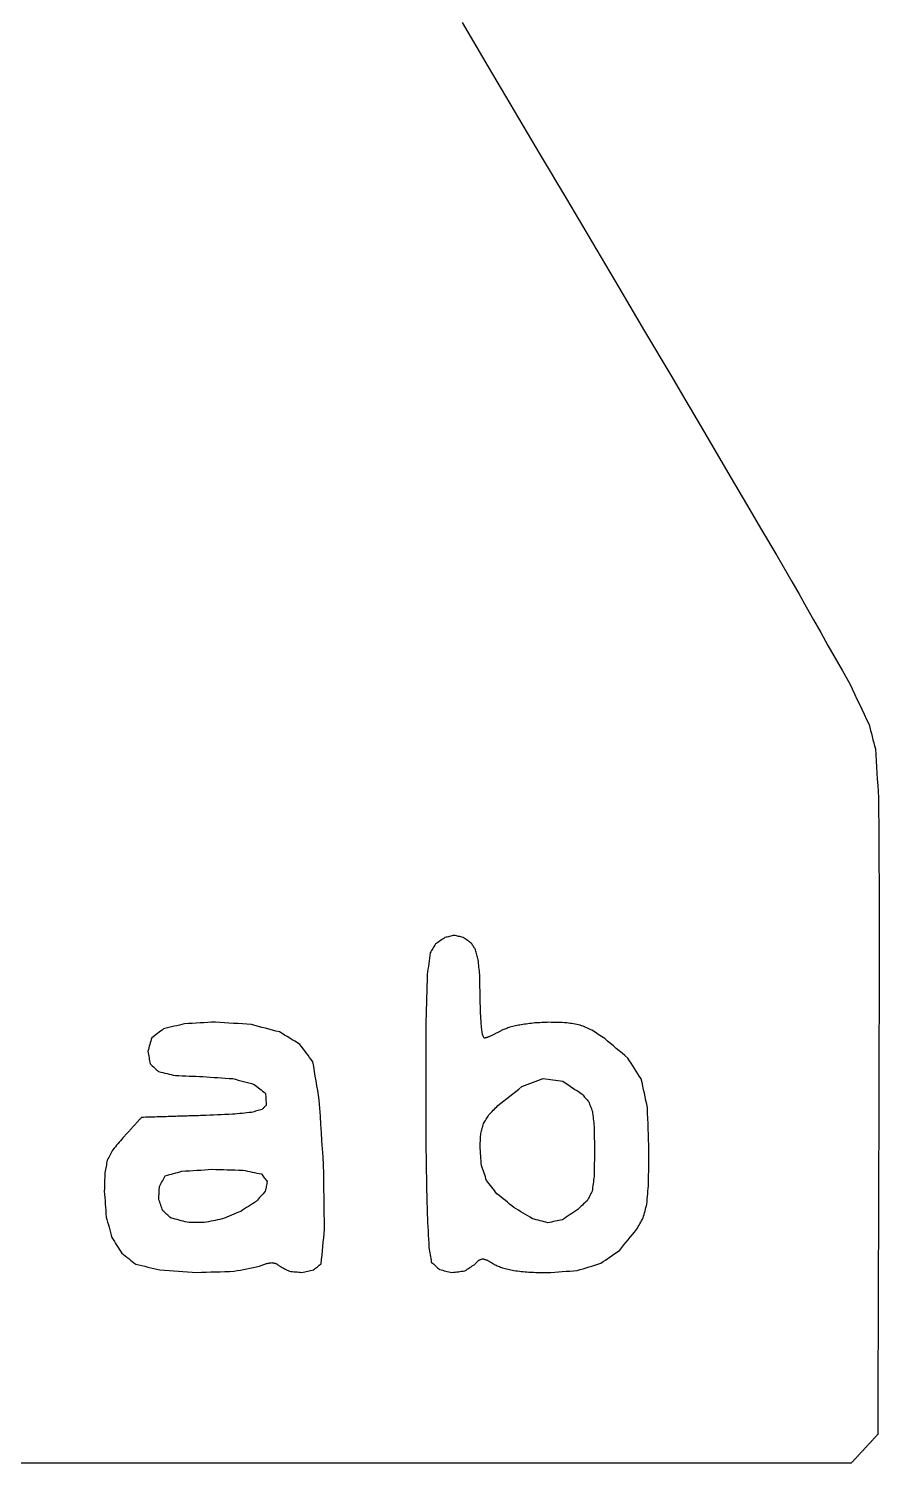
# Model space of a CAD drawing. Extents: x -1 to 383, y 21 to 442.
# Drawn here: x 258.2 to 383.1, y 21 to 231.7 of the extents above; entities that cross this region are included whole.
import ezdxf

# ---------------------------------------------------------------- set-up
doc = ezdxf.new("R2010")
doc.units = 0
doc.layers.get('0').update_dxf_attribs({"linetype": 'CONTINUOUS'})

msp = doc.modelspace()

# ---------------------------------------------------------------- linework, layer by layer
at = {"color": 7}
for points in [[(321.849318, 232.615969), (325.681854, 226.144473), (329.514398, 219.672985), (333.346934, 213.201489), (337.179478, 206.730001), (341.012014, 200.258505), (344.844558, 193.787017), (348.677094, 187.315521), (352.509638, 180.844033), (354.732134, 177.057273), (356.95463, 173.270521), (359.177126, 169.483769), (361.399622, 165.697017), (363.62211, 161.910257), (365.844606, 158.123505), (368.067102, 154.336753), (370.289598, 150.549993), (371.352718, 148.670809), (372.415838, 146.791617), (373.478958, 144.912425), (374.542078, 143.033233), (375.605198, 141.154041), (376.668318, 139.274849), (377.731438, 137.395657), (378.794558, 135.516465), (379.148974, 134.767657), (379.50339, 134.018857), (379.857806, 133.270049), (380.212222, 132.521241), (380.566638, 131.772441), (380.921046, 131.023633), (381.275462, 130.274833), (381.629878, 129.526025), (381.746182, 129.080097), (381.862486, 128.634177), (381.97879, 128.188249), (382.095102, 127.742321), (382.211406, 127.296401), (382.32771, 126.850473), (382.444014, 126.404545), (382.560318, 125.958625), (382.617758, 125.063345), (382.675198, 124.168073), (382.732638, 123.272801), (382.790078, 122.377521), (382.847518, 121.482249), (382.904958, 120.586977), (382.962398, 119.691697), (383.019838, 118.796425), (383.035278, 116.778209), (383.050718, 114.760001), (383.066158, 112.741785), (383.081598, 110.723569), (383.097038, 108.705361), (383.112478, 106.687145), (383.127918, 104.668929), (383.143358, 102.650721), (383.133678, 98.835977), (383.123998, 95.021233), (383.114318, 91.206497), (383.104638, 87.391753), (383.094958, 83.577009), (383.085278, 79.762265), (383.075598, 75.947529), (383.065918, 72.132785), (383.061118, 70.667689), (383.056318, 69.202585), (383.051518, 67.737489), (383.046718, 66.272385), (383.041918, 64.807289), (383.037118, 63.342193), (383.032318, 61.877089), (383.027518, 60.411993), (383.022718, 58.946889), (383.017918, 57.481793), (383.013118, 56.016697), (383.008318, 54.551593), (383.003518, 53.086497), (382.998718, 51.621393), (382.993918, 50.156297), (382.989118, 48.691201), (382.984318, 47.226097), (382.979518, 45.761001), (382.974718, 44.295897), (382.969918, 42.830801), (382.965118, 41.365697), (382.960318, 39.900601), (382.955518, 38.435505), (382.950718, 36.970401), (382.945918, 35.505305), (382.941118, 34.040201), (382.936318, 32.575105), (382.931518, 31.110009), (382.926718, 29.644905), (382.921918, 28.179809), (382.917118, 26.714705), (382.912318, 25.249609), (382.851038, 25.183449), (382.789758, 25.117289), (382.728478, 25.051129), (382.667198, 24.984969), (382.605918, 24.918809), (382.544638, 24.852649), (382.483358, 24.786489), (382.422078, 24.720329), (382.360798, 24.654169), (382.299518, 24.588009), (382.238238, 24.521849), (382.176958, 24.455689), (382.115678, 24.389529), (382.054398, 24.323369), (381.993118, 24.257209), (381.931838, 24.191049), (381.870558, 24.124889), (381.809278, 24.058729), (381.747998, 23.992569), (381.686718, 23.926409), (381.625438, 23.860249), (381.564158, 23.794089), (381.502878, 23.727929), (381.441598, 23.661769), (381.380318, 23.595609), (381.319038, 23.529449), (381.257758, 23.463289), (381.196478, 23.397129), (381.135198, 23.330969), (381.073918, 23.264809), (381.012638, 23.198649), (380.951358, 23.132489), (380.890078, 23.066329), (380.828798, 23.000169), (380.767518, 22.934009), (380.706238, 22.867849), (380.644958, 22.801689), (380.583678, 22.735529), (380.522398, 22.669369), (380.461118, 22.603209), (380.399838, 22.537049), (380.338558, 22.470889), (380.277278, 22.404729), (380.215998, 22.338569), (380.154718, 22.272409), (380.093438, 22.206249), (380.032158, 22.140089), (379.970878, 22.073929), (379.909598, 22.007769), (379.848318, 21.941609), (379.787038, 21.875449), (379.725758, 21.809289), (379.664478, 21.743129), (379.603198, 21.676969), (379.541918, 21.610809), (379.480638, 21.544649), (379.419358, 21.478489), (379.358078, 21.412329), (379.296798, 21.346169), (379.235518, 21.280009), (379.174238, 21.213849), (379.112958, 21.147689), (379.051678, 21.081529), (378.990398, 21.015369), (373.106062, 21.015369), (367.221726, 21.015369), (361.337382, 21.015369), (355.453046, 21.015369), (349.56871, 21.015369), (343.684374, 21.015369), (337.800038, 21.015369), (331.915702, 21.015369), (326.031358, 21.015369), (320.147022, 21.015369), (314.262686, 21.015369), (308.37835, 21.015369), (302.494014, 21.015369), (296.60967, 21.015369), (290.725334, 21.015369), (284.840998, 21.015369), (278.956662, 21.015369), (273.072326, 21.015369), (267.187982, 21.015369), (261.303646, 21.015369), (255.41931, 21.015369)], [(323.72348, 50.234968), (323.79796, 50.311688), (323.87252, 50.388408), (323.947, 50.465128), (324.02156, 50.541848), (324.09604, 50.618568), (324.1706, 50.695288), (324.24508, 50.772008), (324.31964, 50.848728), (324.38884, 50.874248), (324.45804, 50.899768), (324.52724, 50.925368), (324.59652, 50.950888), (324.66572, 50.976488), (324.735, 51.002008), (324.8042, 51.027608), (324.8734, 51.053208), (324.96044, 51.027608), (325.047472, 51.002008), (325.134512, 50.976488), (325.221552, 50.950888), (325.308584, 50.925368), (325.395624, 50.899768), (325.482656, 50.874248), (325.569696, 50.848728), (325.697616, 50.772008), (325.825536, 50.695288), (325.953464, 50.618568), (326.081384, 50.541848), (326.209304, 50.465128), (326.337224, 50.388408), (326.465152, 50.311688), (326.593072, 50.234968), (326.740896, 50.168328), (326.88872, 50.101688), (327.036544, 50.035048), (327.184376, 49.968408), (327.3322, 49.901768), (327.480024, 49.835128), (327.627848, 49.768488), (327.775672, 49.701848), (327.986648, 49.654248), (328.197624, 49.606648), (328.4086, 49.559048), (328.619568, 49.511448), (328.830544, 49.463848), (329.04152, 49.416248), (329.252496, 49.368648), (329.463472, 49.321048), (329.737824, 49.292568), (330.012176, 49.264088), (330.28652, 49.235528), (330.560872, 49.207048), (330.835224, 49.178568), (331.109576, 49.150008), (331.38392, 49.121528), (331.658272, 49.092968), (331.996224, 49.083448), (332.334176, 49.073928), (332.67212, 49.064408), (333.010072, 49.054888), (333.348024, 49.045368), (333.685976, 49.035848), (334.02392, 49.026328), (334.361872, 49.016808), (334.914856, 49.056328), (335.46784, 49.095848), (336.020824, 49.135368), (336.573808, 49.174888), (337.126792, 49.214408), (337.679768, 49.253928), (338.232752, 49.293448), (338.785736, 49.332968), (339.215872, 49.464792), (339.646, 49.596616), (340.076128, 49.72844), (340.506264, 49.860264), (340.936392, 49.992088), (341.36652, 50.123912), (341.796648, 50.255736), (342.226784, 50.387568), (342.575592, 50.631776), (342.924392, 50.875984), (343.2732, 51.1202), (343.622008, 51.364408), (343.970816, 51.608624), (344.319616, 51.852832), (344.668424, 52.09704), (345.017232, 52.341256), (345.32624, 52.717896), (345.635248, 53.094544), (345.944264, 53.471192), (346.253272, 53.847832), (346.56228, 54.22448), (346.871288, 54.601128), (347.180304, 54.977768), (347.489312, 55.354416), (347.610328, 55.568328), (347.731336, 55.782232), (347.852352, 55.996144), (347.97336, 56.210056), (348.094376, 56.42396), (348.215384, 56.637872), (348.3364, 56.851776), (348.457408, 57.065688), (348.526048, 57.317288), (348.594688, 57.568888), (348.663328, 57.820488), (348.731968, 58.072088), (348.800608, 58.323688), (348.869248, 58.575296), (348.937888, 58.826896), (349.006528, 59.078496), (349.037088, 59.45924), (349.067648, 59.839992), (349.098208, 60.220744), (349.128768, 60.601496), (349.159328, 60.982248), (349.189888, 61.363), (349.220448, 61.743744), (349.251008, 62.124496), (349.258208, 62.725856), (349.265408, 63.327216), (349.272608, 63.928576), (349.279808, 64.529936), (349.287008, 65.131296), (349.294208, 65.732656), (349.301408, 66.334016), (349.308608, 66.935376), (349.280928, 67.724064), (349.253328, 68.512752), (349.225648, 69.30144), (349.197968, 70.090136), (349.170288, 70.878824), (349.142608, 71.667512), (349.114928, 72.4562), (349.087248, 73.244888), (348.97356, 73.77248), (348.85988, 74.300064), (348.746192, 74.827656), (348.632504, 75.35524), (348.518824, 75.882832), (348.405136, 76.410424), (348.291456, 76.938008), (348.177768, 77.4656), (347.93192, 77.849344), (347.686064, 78.233096), (347.440216, 78.61684), (347.194368, 79.000584), (346.94852, 79.384336), (346.702664, 79.76808), (346.456816, 80.151824), (346.210968, 80.535576), (345.786824, 80.892736), (345.362688, 81.249904), (344.938552, 81.607064), (344.514408, 81.964224), (344.090264, 82.321392), (343.666128, 82.678552), (343.241984, 83.03572), (342.817848, 83.39288), (342.579336, 83.549816), (342.340824, 83.70676), (342.102304, 83.863696), (341.863792, 84.02064), (341.62528, 84.177576), (341.386768, 84.334512), (341.148256, 84.491456), (340.909736, 84.648392), (340.695792, 84.739864), (340.48184, 84.831328), (340.267888, 84.9228), (340.053936, 85.014264), (339.839984, 85.105736), (339.62604, 85.197208), (339.412088, 85.288672), (339.198136, 85.380144), (338.953344, 85.422304), (338.708544, 85.464464), (338.463752, 85.506624), (338.218952, 85.548784), (337.97416, 85.590944), (337.72936, 85.633104), (337.484568, 85.675264), (337.239768, 85.717424), (336.90872, 85.726384), (336.577672, 85.735344), (336.246624, 85.744304), (335.915568, 85.753264), (335.58452, 85.762224), (335.253472, 85.771184), (334.922416, 85.780144), (334.591368, 85.789104), (334.333512, 85.776544), (334.075656, 85.763984), (333.8178, 85.751424), (333.559952, 85.738864), (333.302096, 85.726304), (333.04424, 85.713744), (332.786384, 85.701184), (332.528528, 85.688624), (332.28136, 85.656944), (332.0342, 85.625264), (331.787032, 85.593664), (331.539864, 85.561984), (331.292696, 85.530384), (331.045528, 85.498784), (330.798368, 85.467184), (330.5512, 85.435584), (330.341544, 85.389424), (330.131888, 85.343264), (329.92224, 85.297104), (329.712584, 85.250944), (329.502928, 85.204784), (329.29328, 85.158624), (329.083624, 85.112464), (328.873968, 85.066304), (328.728656, 85.010144), (328.583344, 84.954064), (328.438024, 84.897984), (328.292712, 84.841904), (328.147392, 84.785824), (328.00208, 84.729744), (327.85676, 84.673584), (327.711448, 84.617504), (327.608456, 84.561744), (327.505472, 84.505984), (327.40248, 84.450224), (327.299496, 84.394464), (327.196504, 84.338704), (327.09352, 84.282944), (326.990528, 84.227184), (326.887544, 84.171424), (326.791936, 84.125184), (326.696328, 84.079024), (326.600728, 84.032864), (326.50512, 83.986624), (326.409512, 83.940464), (326.313912, 83.894224), (326.218304, 83.848064), (326.122696, 83.801904), (326.045176, 83.770064), (325.967656, 83.738224), (325.890136, 83.706384), (325.812536, 83.674544), (325.735016, 83.642704), (325.657496, 83.610864), (325.579976, 83.579024), (325.502456, 83.547184), (325.453576, 83.534544), (325.404696, 83.521904), (325.355816, 83.509264), (325.306936, 83.496624), (325.258056, 83.483984), (325.209176, 83.471344), (325.160296, 83.458704), (325.111416, 83.446064), (325.082296, 83.507264), (325.053176, 83.568464), (325.024056, 83.629664), (324.994936, 83.690864), (324.965816, 83.752064), (324.936696, 83.813264), (324.907576, 83.874464), (324.878456, 83.935664), (324.854616, 84.10488), (324.830776, 84.274088), (324.806936, 84.443304), (324.783096, 84.61252), (324.759256, 84.781736), (324.735416, 84.950944), (324.711576, 85.12016), (324.687736, 85.289376), (324.671656, 85.540712), (324.655576, 85.792056), (324.639496, 86.0434), (324.623416, 86.294744), (324.607256, 86.546088), (324.591176, 86.797432), (324.575096, 87.048768), (324.559016, 87.300112), (324.553416, 87.607688), (324.547816, 87.915256), (324.542216, 88.222832), (324.536616, 88.5304), (324.531016, 88.837976), (324.525416, 89.145544), (324.519816, 89.45312), (324.514216, 89.760688), (324.506056, 90.140584), (324.497896, 90.520472), (324.489736, 90.900368), (324.481576, 91.280264), (324.473416, 91.660152), (324.465256, 92.040048), (324.457096, 92.419944), (324.448936, 92.799832), (324.422216, 93.071568), (324.395496, 93.343312), (324.368776, 93.615048), (324.342056, 93.886784), (324.315336, 94.15852), (324.288616, 94.430256), (324.261896, 94.701992), (324.235176, 94.973736), (324.186616, 95.157152), (324.138056, 95.340576), (324.089496, 95.524), (324.040936, 95.707424), (323.992376, 95.89084), (323.943816, 96.074264), (323.895256, 96.257688), (323.846696, 96.441112), (323.773016, 96.556056), (323.699336, 96.671008), (323.625656, 96.785952), (323.551976, 96.900896), (323.478296, 97.015848), (323.404616, 97.130792), (323.330936, 97.245744), (323.257256, 97.360688), (323.101056, 97.473984), (322.944856, 97.587288), (322.788656, 97.700584), (322.632456, 97.813888), (322.476256, 97.927184), (322.320056, 98.040488), (322.163856, 98.153784), (322.007656, 98.26708), (321.844096, 98.30348), (321.680544, 98.3398), (321.516992, 98.3762), (321.35344, 98.41252), (321.189888, 98.44884), (321.026336, 98.48524), (320.862784, 98.52156), (320.699232, 98.55796), (320.53056, 98.5174), (320.361888, 98.47684), (320.193216, 98.43628), (320.024544, 98.39572), (319.855872, 98.35516), (319.6872, 98.3146), (319.518528, 98.27404), (319.349856, 98.23348), (319.178304, 98.116032), (319.006744, 97.998576), (318.835192, 97.881128), (318.66364, 97.763672), (318.49208, 97.646224), (318.320528, 97.528768), (318.148968, 97.41132), (317.977416, 97.293864), (317.87768, 97.13088), (317.777936, 96.967896), (317.6782, 96.804904), (317.578456, 96.64192), (317.47872, 96.478936), (317.378976, 96.315952), (317.27924, 96.152968), (317.179504, 95.989976), (317.124544, 95.590616), (317.069584, 95.191264), (317.014624, 94.791904), (316.959664, 94.392544), (316.904704, 93.993184), (316.849744, 93.593824), (316.794784, 93.194464), (316.739824, 92.795104), (316.716464, 91.950272), (316.693104, 91.105448), (316.669744, 90.260616), (316.646384, 89.415784), (316.623024, 88.570952), (316.599664, 87.726128), (316.576304, 86.881296), (316.552944, 86.036464), (316.548144, 84.537064), (316.543344, 83.037664), (316.538544, 81.538264), (316.533744, 80.038864), (316.528944, 78.539472), (316.524144, 77.040072), (316.519344, 75.540672), (316.514544, 74.041272), (316.521744, 72.883152), (316.528944, 71.72504), (316.536144, 70.56692), (316.543344, 69.408808), (316.550544, 68.250688), (316.557744, 67.092576), (316.564944, 65.934456), (316.572144, 64.776344), (316.592704, 63.875304), (316.613264, 62.974264), (316.633824, 62.073216), (316.654384, 61.172176), (316.674944, 60.271136), (316.695504, 59.370096), (316.716064, 58.469056), (316.736624, 57.568008), (316.769184, 56.96292), (316.801744, 56.357832), (316.834304, 55.752744), (316.866864, 55.147656), (316.899424, 54.542568), (316.931984, 53.93748), (316.964544, 53.332392), (316.997104, 52.727304), (317.040304, 52.457048), (317.083504, 52.186792), (317.126704, 51.916544), (317.169904, 51.646288), (317.213104, 51.376032), (317.256304, 51.105776), (317.299504, 50.83552), (317.342704, 50.565264), (317.49496, 50.42872), (317.647224, 50.292168), (317.79948, 50.155624), (317.951744, 50.019072), (318.104, 49.882528), (318.256264, 49.745984), (318.40852, 49.609432), (318.560784, 49.472888), (318.78664, 49.418328), (319.012496, 49.363768), (319.238352, 49.309208), (319.464208, 49.254648), (319.690064, 49.200088), (319.91592, 49.145528), (320.141776, 49.090968), (320.367632, 49.036408), (320.604024, 49.067128), (320.840408, 49.097848), (321.0768, 49.128568), (321.313184, 49.159288), (321.549576, 49.190008), (321.78596, 49.220728), (322.022352, 49.251448), (322.258744, 49.282168), (322.442592, 49.401384), (322.626448, 49.520592), (322.810304, 49.639808), (322.99416, 49.759016), (323.178016, 49.878232), (323.361872, 49.997448), (323.545728, 50.116656), (323.729584, 50.235872), (323.729584, 50.235872), (323.729584, 50.235872), (323.729584, 50.235872), (323.729584, 50.23588), (323.729584, 50.23588), (323.729584, 50.23588), (323.729584, 50.23588), (323.729584, 50.23588), (323.729584, 50.23588), (323.729584, 50.23588), (323.729584, 50.23588), (323.729584, 50.235888), (323.729584, 50.235888), (323.729584, 50.235888), (323.729584, 50.235888), (323.729584, 50.235888), (323.729584, 50.235888), (323.729584, 50.235888), (323.729584, 50.235888), (323.729584, 50.235896), (323.729584, 50.235896), (323.729584, 50.235896), (323.729584, 50.235896), (323.729584, 50.235896), (323.729584, 50.235896), (323.729584, 50.235896), (323.729584, 50.235896), (323.729584, 50.235904), (323.729584, 50.235904), (323.729584, 50.235904), (323.729584, 50.235904), (323.72348, 50.234968)], [(292.09252, 49.95524), (292.22152, 50.00572), (292.350528, 50.0562), (292.479528, 50.10668), (292.608528, 50.15716), (292.737536, 50.20764), (292.866536, 50.25812), (292.995544, 50.3086), (293.124544, 50.35908), (293.223096, 50.37588), (293.32164, 50.39268), (293.420192, 50.40948), (293.518736, 50.42628), (293.617288, 50.44308), (293.715832, 50.45988), (293.814384, 50.47668), (293.912928, 50.49348), (293.991408, 50.47668), (294.069888, 50.45988), (294.148368, 50.44308), (294.226848, 50.42628), (294.305328, 50.40948), (294.383808, 50.39268), (294.462288, 50.37588), (294.540768, 50.35908), (294.609488, 50.3086), (294.678208, 50.25812), (294.746928, 50.20764), (294.815648, 50.15716), (294.884368, 50.10668), (294.953088, 50.0562), (295.021808, 50.00572), (295.090528, 49.95524), (295.266816, 49.863256), (295.443104, 49.771272), (295.6194, 49.679288), (295.795688, 49.587304), (295.971976, 49.49532), (296.148264, 49.403336), (296.32456, 49.311352), (296.500848, 49.219368), (296.728816, 49.198968), (296.956792, 49.178568), (297.18476, 49.158168), (297.412736, 49.137768), (297.640704, 49.117368), (297.868672, 49.096968), (298.096648, 49.076568), (298.324616, 49.056168), (298.540152, 49.103448), (298.75568, 49.150728), (298.971208, 49.198008), (299.186744, 49.245288), (299.402272, 49.292568), (299.6178, 49.339848), (299.833336, 49.387128), (300.048864, 49.434408), (300.187832, 49.545528), (300.3268, 49.656648), (300.465768, 49.767768), (300.604736, 49.878888), (300.743704, 49.990008), (300.882672, 50.101128), (301.02164, 50.212248), (301.160608, 50.323368), (301.223488, 50.960816), (301.286368, 51.598272), (301.349248, 52.23572), (301.412128, 52.873176), (301.475008, 53.510624), (301.537888, 54.14808), (301.600768, 54.785528), (301.663648, 55.422984), (301.645168, 56.59664), (301.626688, 57.770296), (301.608208, 58.94396), (301.589728, 60.117616), (301.571248, 61.291272), (301.552768, 62.464936), (301.534288, 63.638592), (301.515808, 64.812248), (301.437008, 66.00716), (301.358208, 67.202072), (301.279488, 68.396984), (301.200688, 69.591896), (301.121888, 70.786808), (301.043088, 71.98172), (300.964368, 73.176632), (300.885568, 74.371544), (300.767704, 75.07276), (300.64984, 75.773976), (300.531976, 76.475192), (300.414112, 77.1764), (300.296256, 77.877616), (300.178392, 78.578832), (300.060528, 79.28004), (299.942664, 79.981256), (299.705024, 80.30176), (299.467392, 80.622264), (299.229752, 80.942768), (298.992112, 81.263272), (298.75448, 81.583776), (298.51684, 81.90428), (298.2792, 82.224784), (298.041568, 82.545296), (297.665768, 82.77308), (297.289968, 83.000872), (296.914168, 83.228664), (296.538368, 83.456456), (296.162568, 83.68424), (295.786768, 83.912032), (295.410968, 84.139824), (295.035168, 84.367616), (294.518944, 84.503608), (294.002728, 84.639608), (293.486504, 84.775608), (292.97028, 84.9116), (292.454064, 85.0476), (291.93784, 85.1836), (291.421616, 85.3196), (290.9054, 85.455592), (290.246496, 85.500712), (289.587592, 85.545832), (288.928696, 85.590952), (288.269792, 85.636072), (287.610888, 85.681192), (286.951984, 85.726312), (286.293088, 85.771432), (285.634184, 85.816552), (285.067568, 85.786472), (284.500944, 85.756392), (283.934328, 85.726312), (283.367704, 85.696232), (282.801088, 85.666152), (282.234472, 85.636072), (281.667848, 85.605992), (281.101232, 85.575912), (280.716168, 85.481192), (280.331104, 85.386472), (279.946048, 85.291744), (279.560984, 85.197024), (279.17592, 85.102296), (278.790856, 85.007576), (278.4058, 84.912848), (278.020736, 84.818128), (277.801344, 84.651872), (277.58196, 84.485624), (277.362568, 84.319368), (277.143176, 84.153112), (276.923792, 83.986856), (276.7044, 83.820608), (276.485008, 83.654352), (276.265624, 83.488096), (276.196024, 83.243456), (276.126424, 82.998816), (276.056824, 82.754168), (275.987224, 82.509528), (275.917624, 82.264888), (275.848024, 82.020248), (275.778424, 81.7756), (275.708824, 81.53096), (275.751224, 81.299344), (275.793624, 81.067736), (275.836024, 80.83612), (275.878424, 80.604504), (275.920824, 80.372888), (275.963304, 80.14128), (276.005704, 79.909664), (276.048104, 79.678048), (276.202904, 79.536112), (276.357712, 79.394168), (276.512512, 79.252232), (276.66732, 79.110288), (276.822128, 78.968352), (276.976928, 78.826408), (277.131736, 78.684472), (277.286536, 78.542536), (277.594952, 78.471256), (277.903368, 78.399976), (278.211776, 78.328696), (278.520192, 78.257496), (278.828608, 78.186216), (279.137024, 78.114936), (279.445432, 78.043656), (279.753848, 77.972376), (280.257112, 77.952856), (280.760376, 77.933336), (281.26364, 77.913816), (281.766912, 77.894296), (282.270176, 77.874776), (282.77344, 77.855256), (283.276704, 77.835736), (283.779968, 77.816216), (284.329952, 77.779096), (284.879944, 77.741976), (285.429928, 77.704856), (285.979912, 77.667736), (286.529896, 77.630616), (287.079888, 77.593496), (287.629872, 77.556376), (288.179856, 77.519256), (288.569888, 77.413616), (288.95992, 77.307968), (289.349952, 77.20232), (289.739984, 77.096672), (290.130024, 76.991032), (290.520056, 76.885384), (290.910088, 76.779736), (291.30012, 76.674096), (291.511232, 76.50848), (291.722336, 76.342864), (291.933448, 76.177248), (292.14456, 76.011632), (292.355672, 75.846016), (292.566784, 75.680408), (292.777896, 75.514792), (292.989008, 75.349176), (293.002208, 75.132152), (293.015408, 74.915128), (293.028608, 74.698104), (293.041808, 74.481088), (293.055008, 74.264064), (293.068208, 74.04704), (293.081408, 73.830016), (293.094608, 73.612992), (293.016928, 73.533872), (292.939248, 73.454752), (292.861568, 73.375632), (292.783888, 73.296512), (292.706208, 73.217392), (292.628528, 73.138272), (292.550848, 73.059152), (292.473168, 72.980032), (292.282088, 72.926832), (292.091016, 72.873632), (291.899944, 72.820432), (291.708864, 72.767232), (291.517792, 72.714032), (291.326712, 72.660832), (291.13564, 72.607632), (290.94456, 72.554432), (290.594232, 72.519792), (290.243896, 72.485152), (289.89356, 72.450512), (289.543224, 72.415872), (289.192896, 72.381232), (288.84256, 72.346592), (288.492224, 72.311952), (288.141888, 72.277312), (287.586424, 72.253712), (287.030952, 72.230112), (286.475488, 72.206512), (285.920016, 72.182912), (285.364552, 72.159312), (284.80908, 72.135712), (284.253616, 72.112112), (283.698144, 72.088512), (283.41952, 72.080032), (283.140888, 72.071552), (282.862264, 72.063072), (282.583632, 72.054592), (282.305008, 72.046112), (282.026376, 72.037632), (281.747752, 72.029152), (281.469128, 72.020672), (281.190496, 72.012192), (280.911872, 72.003712), (280.63324, 71.995232), (280.354616, 71.986752), (280.075984, 71.978272), (279.79736, 71.969792), (279.518728, 71.961312), (279.240104, 71.952832), (278.96148, 71.944352), (278.682848, 71.935872), (278.404224, 71.927392), (278.125592, 71.918912), (277.846968, 71.910432), (277.568336, 71.901952), (277.289712, 71.893472), (277.01108, 71.884992), (276.732456, 71.876512), (276.453832, 71.868032), (276.1752, 71.859552), (275.896576, 71.851072), (275.617944, 71.842592), (275.33932, 71.834112), (275.060688, 71.825632), (274.782064, 71.817152), (274.696536, 71.723768), (274.611016, 71.630384), (274.525488, 71.537), (274.439968, 71.443624), (274.35444, 71.35024), (274.268912, 71.256856), (274.183392, 71.163472), (274.097864, 71.070088), (274.012336, 70.976704), (273.926816, 70.883328), (273.841288, 70.789944), (273.755768, 70.69656), (273.67024, 70.603176), (273.584712, 70.509792), (273.499192, 70.416408), (273.413664, 70.323032), (273.328136, 70.229648), (273.242616, 70.136264), (273.157088, 70.04288), (273.07156, 69.949496), (272.98604, 69.856112), (272.900512, 69.762728), (272.814992, 69.669352), (272.729464, 69.575968), (272.643936, 69.482584), (272.558416, 69.3892), (272.472888, 69.295816), (272.387368, 69.202432), (272.30184, 69.109056), (272.216312, 69.015672), (272.130792, 68.922288), (272.045264, 68.828904), (271.860696, 68.610096), (271.676128, 68.391288), (271.49156, 68.17248), (271.307, 67.95368), (271.122432, 67.734872), (270.937864, 67.516064), (270.753296, 67.297256), (270.568728, 67.078448), (270.465704, 66.886624), (270.36268, 66.694792), (270.259656, 66.50296), (270.156632, 66.311128), (270.053608, 66.119304), (269.950584, 65.927472), (269.84756, 65.73564), (269.744536, 65.543808), (269.699816, 65.312304), (269.655096, 65.080808), (269.610376, 64.849304), (269.565656, 64.6178), (269.520936, 64.386296), (269.476216, 64.154792), (269.431496, 63.923296), (269.386776, 63.691792), (269.377016, 63.35396), (269.367256, 63.016136), (269.357496, 62.678312), (269.347736, 62.34048), (269.337976, 62.002656), (269.328216, 61.664832), (269.318456, 61.327), (269.308696, 60.989176), (269.343496, 60.514176), (269.378296, 60.039176), (269.413096, 59.564168), (269.447896, 59.089168), (269.482696, 58.614168), (269.517496, 58.139168), (269.552296, 57.66416), (269.587096, 57.18916), (269.693056, 56.811384), (269.799016, 56.433608), (269.904968, 56.055832), (270.010928, 55.678048), (270.116888, 55.300272), (270.222848, 54.922496), (270.3288, 54.54472), (270.43476, 54.166944), (270.614424, 53.880568), (270.79408, 53.594184), (270.973744, 53.307808), (271.1534, 53.021432), (271.333064, 52.735048), (271.51272, 52.448672), (271.692384, 52.162296), (271.87204, 51.875912), (272.127912, 51.675112), (272.383784, 51.474304), (272.639648, 51.273496), (272.89552, 51.072688), (273.151392, 50.87188), (273.407264, 50.67108), (273.663128, 50.470272), (273.919, 50.269464), (274.36352, 50.162168), (274.80804, 50.05488), (275.25256, 49.947584), (275.69708, 49.840288), (276.1416, 49.733), (276.58612, 49.625704), (277.03064, 49.518408), (277.475152, 49.41112), (278.152504, 49.36624), (278.829848, 49.32136), (279.507192, 49.27648), (280.184536, 49.2316), (280.86188, 49.18672), (281.539232, 49.14184), (282.216576, 49.09696), (282.89392, 49.05208), (283.578272, 49.07344), (284.262624, 49.0948), (284.946968, 49.11616), (285.63132, 49.13752), (286.315672, 49.15888), (287.000024, 49.18024), (287.684376, 49.2016), (288.36872, 49.22296), (288.834256, 49.314528), (289.299792, 49.406104), (289.765328, 49.497672), (290.230864, 49.58924), (290.6964, 49.680808), (291.161928, 49.772376), (291.627464, 49.863944), (292.09252, 49.95524)], [(329.47012, 58.59184), (329.158824, 58.845144), (328.847528, 59.09844), (328.536232, 59.351744), (328.224944, 59.605048), (327.913648, 59.858352), (327.602352, 60.111648), (327.291056, 60.364952), (326.97976, 60.618256), (326.790392, 60.858248), (326.601016, 61.09824), (326.411648, 61.338224), (326.222272, 61.578216), (326.032896, 61.818208), (325.843528, 62.0582), (325.654152, 62.298192), (325.464776, 62.538184), (325.370688, 62.813264), (325.2766, 63.088344), (325.182512, 63.363424), (325.088424, 63.638504), (324.994336, 63.913584), (324.900248, 64.188664), (324.80616, 64.463752), (324.712064, 64.738832), (324.686624, 65.0974), (324.661184, 65.455976), (324.635744, 65.814552), (324.610304, 66.17312), (324.584864, 66.531696), (324.559424, 66.890272), (324.533984, 67.24884), (324.508544, 67.607416), (324.521344, 67.841024), (324.534144, 68.07464), (324.546944, 68.308248), (324.559744, 68.541864), (324.572544, 68.775472), (324.585344, 69.009088), (324.598144, 69.242696), (324.610944, 69.476304), (324.659344, 69.655296), (324.707744, 69.834296), (324.756144, 70.013288), (324.804544, 70.19228), (324.852944, 70.371272), (324.901344, 70.550264), (324.949744, 70.729256), (324.998144, 70.908248), (325.0972, 71.06708), (325.196256, 71.22592), (325.295312, 71.384752), (325.39436, 71.543584), (325.493416, 71.702424), (325.592472, 71.861256), (325.691528, 72.020088), (325.790584, 72.178928), (325.955336, 72.352064), (326.120088, 72.5252), (326.28484, 72.698336), (326.449592, 72.871472), (326.614336, 73.044608), (326.779088, 73.217744), (326.94384, 73.39088), (327.108592, 73.564016), (327.548952, 73.910784), (327.989312, 74.257552), (328.429672, 74.60432), (328.870032, 74.951096), (329.310392, 75.297864), (329.750752, 75.644632), (330.191112, 75.9914), (330.631472, 76.338168), (331.022272, 76.486312), (331.413072, 76.634456), (331.803872, 76.782592), (332.194664, 76.930736), (332.585464, 77.07888), (332.976264, 77.227024), (333.367064, 77.375168), (333.757856, 77.523304), (334.120576, 77.475704), (334.483296, 77.428104), (334.846016, 77.380504), (335.208736, 77.332904), (335.571456, 77.285304), (335.934176, 77.237704), (336.296896, 77.190104), (336.659616, 77.142504), (337.015736, 76.901984), (337.371856, 76.661464), (337.727976, 76.420944), (338.084104, 76.180424), (338.440224, 75.939912), (338.796344, 75.699392), (339.152472, 75.458872), (339.508592, 75.218352), (339.627328, 75.080816), (339.746072, 74.943272), (339.864808, 74.805736), (339.983552, 74.6682), (340.102288, 74.530664), (340.221024, 74.39312), (340.339768, 74.255584), (340.458504, 74.118048), (340.526584, 73.941368), (340.594664, 73.764696), (340.662744, 73.588024), (340.730824, 73.411344), (340.798904, 73.234672), (340.866984, 73.057992), (340.935064, 72.88132), (341.003144, 72.704648), (341.034024, 72.426648), (341.064904, 72.148656), (341.095784, 71.870664), (341.126664, 71.592672), (341.157544, 71.31468), (341.188424, 71.036688), (341.219304, 70.758696), (341.250184, 70.480704), (341.257384, 70.039208), (341.264584, 69.59772), (341.271784, 69.156224), (341.278984, 68.714736), (341.286184, 68.27324), (341.293384, 67.831752), (341.300584, 67.390256), (341.307784, 66.948768), (341.301384, 66.478608), (341.294984, 66.008448), (341.288584, 65.538288), (341.282184, 65.068128), (341.275784, 64.597976), (341.269384, 64.127816), (341.262984, 63.657656), (341.256584, 63.187496), (341.220584, 62.911432), (341.184584, 62.635368), (341.148584, 62.359312), (341.112584, 62.083248), (341.076584, 61.807184), (341.040584, 61.531128), (341.004584, 61.255064), (340.968584, 60.979), (340.876776, 60.805408), (340.78496, 60.631816), (340.693152, 60.458224), (340.601336, 60.284624), (340.509528, 60.111032), (340.41772, 59.93744), (340.325904, 59.763848), (340.234096, 59.590256), (340.060432, 59.427496), (339.886776, 59.264744), (339.71312, 59.101992), (339.539456, 58.939232), (339.3658, 58.77648), (339.192144, 58.613728), (339.01848, 58.450968), (338.844824, 58.288216), (338.564304, 58.101368), (338.283776, 57.914528), (338.003256, 57.72768), (337.722736, 57.54084), (337.442216, 57.353992), (337.161688, 57.167152), (336.881168, 56.980304), (336.600648, 56.793464), (336.334392, 56.736744), (336.068136, 56.680024), (335.80188, 56.623304), (335.535624, 56.566584), (335.269368, 56.509944), (335.003112, 56.453224), (334.736856, 56.396504), (334.4706, 56.339784), (334.184696, 56.414344), (333.8988, 56.488904), (333.612904, 56.563464), (333.327008, 56.638024), (333.041112, 56.712584), (332.755216, 56.787144), (332.46932, 56.861704), (332.183424, 56.936264), (331.843976, 57.143192), (331.504528, 57.35012), (331.165088, 57.557048), (330.82564, 57.763976), (330.4862, 57.970912), (330.146752, 58.17784), (329.807312, 58.384768), (329.47012, 58.59184)], [(279.10852, 57.041872), (278.956656, 57.176432), (278.804792, 57.310992), (278.652928, 57.44556), (278.501064, 57.58012), (278.3492, 57.71468), (278.197328, 57.84924), (278.045464, 57.9838), (277.8936, 58.118368), (277.82024, 58.331616), (277.74688, 58.544872), (277.67352, 58.75812), (277.60016, 58.971376), (277.5268, 59.184624), (277.45344, 59.39788), (277.38008, 59.611128), (277.30672, 59.824384), (277.31968, 60.057952), (277.33264, 60.291512), (277.3456, 60.52508), (277.35856, 60.758648), (277.37152, 60.992216), (277.38448, 61.225776), (277.39744, 61.459344), (277.4104, 61.692912), (277.517664, 61.888416), (277.62492, 62.08392), (277.732176, 62.279424), (277.839432, 62.474928), (277.946688, 62.670432), (278.053944, 62.865936), (278.1612, 63.06144), (278.268456, 63.256944), (278.573288, 63.33892), (278.87812, 63.420896), (279.182952, 63.502872), (279.487784, 63.584848), (279.792616, 63.666824), (280.097448, 63.7488), (280.40228, 63.830776), (280.707112, 63.912752), (281.258336, 63.948112), (281.80956, 63.983472), (282.360784, 64.018832), (282.912008, 64.054192), (283.463232, 64.089552), (284.014456, 64.124912), (284.56568, 64.160272), (285.116904, 64.195632), (285.681312, 64.180192), (286.245712, 64.164752), (286.81012, 64.149312), (287.37452, 64.133872), (287.938928, 64.118432), (288.503328, 64.102992), (289.067736, 64.087552), (289.632136, 64.072112), (289.976504, 64.001712), (290.32088, 63.931312), (290.665248, 63.860912), (291.009616, 63.790512), (291.353984, 63.720112), (291.69836, 63.649712), (292.042728, 63.579312), (292.387096, 63.508912), (292.493808, 63.369112), (292.60052, 63.229304), (292.70724, 63.089504), (292.813952, 62.949696), (292.920664, 62.809896), (293.027376, 62.670096), (293.134096, 62.530288), (293.240808, 62.390488), (293.205128, 62.215488), (293.169448, 62.04048), (293.133768, 61.86548), (293.098088, 61.69048), (293.062408, 61.51548), (293.026728, 61.34048), (292.991048, 61.16548), (292.955368, 60.99048), (292.788904, 60.801256), (292.622448, 60.612032), (292.455984, 60.422816), (292.289528, 60.233592), (292.123072, 60.044376), (291.956608, 59.855152), (291.790152, 59.665936), (291.623688, 59.476712), (291.338112, 59.294248), (291.052528, 59.111792), (290.766952, 58.929328), (290.481376, 58.746864), (290.195792, 58.564408), (289.910216, 58.381944), (289.624632, 58.199488), (289.339056, 58.017024), (288.996784, 57.877384), (288.654512, 57.737744), (288.31224, 57.598104), (287.969968, 57.458464), (287.627696, 57.318824), (287.285424, 57.179192), (286.943152, 57.039552), (286.60088, 56.899912), (286.272768, 56.832952), (285.944648, 56.765992), (285.616536, 56.699032), (285.288424, 56.632072), (284.960312, 56.565112), (284.632192, 56.498152), (284.30408, 56.431192), (283.975968, 56.364232), (283.663344, 56.369832), (283.35072, 56.375432), (283.038096, 56.381032), (282.725472, 56.386632), (282.412848, 56.392232), (282.100224, 56.397832), (281.7876, 56.403432), (281.474976, 56.409032), (281.179176, 56.487832), (280.883376, 56.566632), (280.587576, 56.645432), (280.291776, 56.724232), (279.995976, 56.803032), (279.700176, 56.881832), (279.404376, 56.960632), (279.10852, 57.041872)]]:
    msp.add_lwpolyline(points, dxfattribs=at)

doc.saveas('drawing.dxf')
